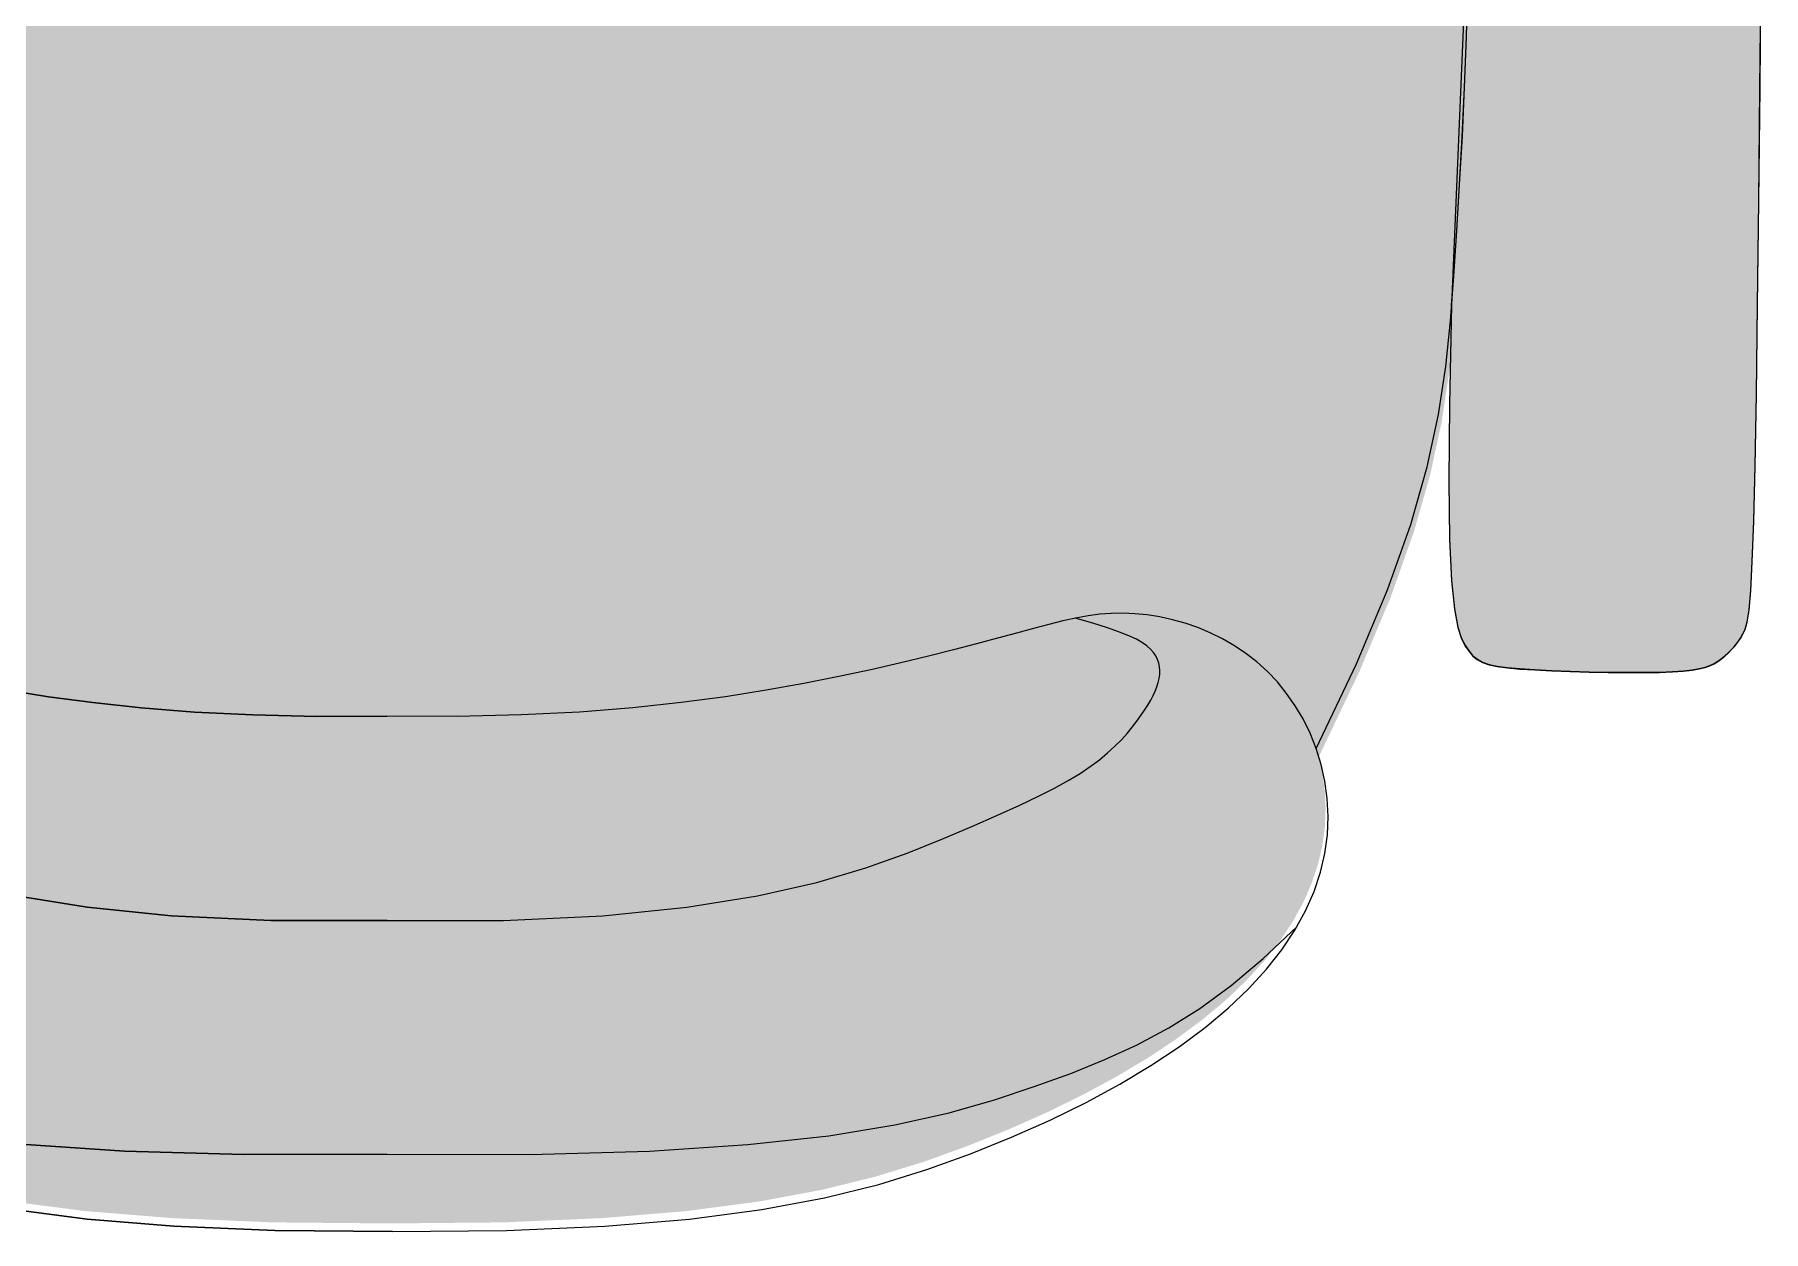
# Model space of a CAD drawing. Header units: millimetres. Extents: x 3460353 to 3472294, y -129816 to -118796.
# Drawn here: x 3461082.4 to 3461469.1, y -121254 to -120986.1 of the extents above; entities that cross this region are included whole.
import ezdxf

# ---------------------------------------------------------------- set-up
doc = ezdxf.new("R2010")
doc.units = ezdxf.units.MM
doc.header["$LTSCALE"] = 0.5
doc.header["$MEASUREMENT"] = 0
doc.layers.add('Furniture', color=252, linetype='Continuous')
doc.layers.add('PARTITION', color=7, linetype='Continuous')

msp = doc.modelspace()

# ---------------------------------------------------------------- hatches: boundary and pattern name
at = {"layer": 'PARTITION', "ltscale": 13, "true_color": 0xffffff}
h = msp.add_hatch(color=7, dxfattribs=at)
h.dxf.hatch_style = 1
h.paths.add_polyline_path([(3461204.98, -121139.43), (3461216.87, -121138.49), (3461227.71, -121137.33), (3461237.62, -121136), (3461246.72, -121134.54), (3461255.12, -121133.02), (3461262.91, -121131.48), (3461270.14, -121129.95), (3461276.83, -121128.44), (3461282.98, -121126.96), (3461288.63, -121125.54), (3461293.78, -121124.19), (3461298.46, -121122.93), (3461302.69, -121121.77), (3461306.5, -121120.73), (3461309.93, -121119.82), (3461313.06, -121119.05), (3461315.96, -121118.4), (3461318.68, -121117.91), (3461321.3, -121117.55), (3461323.89, -121117.35), (3461326.49, -121117.31), (3461329.18, -121117.42), (3461331.94, -121117.7), (3461334.74, -121118.15), (3461337.58, -121118.77), (3461340.42, -121119.57), (3461343.25, -121120.54), (3461346.04, -121121.7), (3461348.77, -121123.04), (3461351.43, -121124.58), (3461354, -121126.31), (3461356.47, -121128.23), (3461358.81, -121130.36), (3461361.03, -121132.7), (3461363.11, -121135.24), (3461365.03, -121138), (3461366.78, -121140.98), (3461368.34, -121144.18), (3461369.7, -121147.58), (3461378.72, -121128.65), (3461385.68, -121112.08), (3461390.86, -121097.5), (3461394.57, -121084.55), (3461397.09, -121072.88), (3461398.72, -121062.11), (3461399.75, -121051.89), (3461400.49, -121041.85), (3461401.16, -121031.68), (3461401.81, -121021.29), (3461402.4, -121010.61), (3461402.93, -120999.61), (3461403.35, -120988.23), (3461403.66, -120976.41), (3461403.82, -120964.12), (3461403.81, -120951.29), (3461403.62, -120937.92), (3461403.26, -120924.18), (3461402.74, -120910.27), (3461402.06, -120896.38), (3461401.26, -120882.74), (3461400.33, -120869.54), (3461399.29, -120856.99), (3461398.16, -120845.28), (3461396.95, -120834.59), (3461395.66, -120824.88), (3461394.31, -120816.08), (3461392.89, -120808.1), (3461391.43, -120800.86), (3461389.91, -120794.3), (3461388.35, -120788.32), (3461386.75, -120782.87), (3461385.12, -120777.85), (3461383.45, -120773.23), (3461381.71, -120768.95), (3461379.9, -120764.98), (3461377.98, -120761.25), (3461375.96, -120757.74), (3461373.81, -120754.4), (3461371.51, -120751.17), (3461369.05, -120748.02), (3461366.43, -120744.96), (3461363.62, -120741.99), (3461360.64, -120739.12), (3461357.47, -120736.36), (3461354.11, -120733.72), (3461350.54, -120731.21), (3461346.77, -120728.83), (3461342.79, -120726.61), (3461338.6, -120724.52), (3461334.2, -120722.56), (3461329.6, -120720.71), (3461324.79, -120718.98), (3461319.78, -120717.34), (3461314.58, -120715.79), (3461309.18, -120714.32), (3461303.58, -120712.92), (3461297.75, -120711.58), (3461291.66, -120710.31), (3461285.26, -120709.09), (3461278.52, -120707.94), (3461271.41, -120706.85), (3461263.89, -120705.81), (3461255.91, -120704.82), (3461247.43, -120703.89), (3461238.32, -120703.03), (3461228.42, -120702.26), (3461217.58, -120701.6), (3461205.66, -120701.07), (3461192.51, -120700.69), (3461177.97, -120700.47), (3461161.89, -120700.45), (3461145.82, -120700.47), (3461131.28, -120700.69), (3461118.12, -120701.07), (3461106.2, -120701.6), (3461095.36, -120702.26), (3461085.46, -120703.03), (3461076.35, -120703.89), (3461067.87, -120704.82), (3461059.9, -120705.81), (3461052.37, -120706.85), (3461045.26, -120707.94), (3461038.52, -120709.09), (3461032.13, -120710.31), (3461026.03, -120711.58), (3461020.2, -120712.92), (3461014.6, -120714.32), (3461009.2, -120715.79), (3461004, -120717.34), (3460998.99, -120718.98), (3460994.19, -120720.71), (3460989.58, -120722.56), (3460985.18, -120724.52), (3460980.99, -120726.61), (3460977.01, -120728.83), (3460973.24, -120731.21), (3460969.68, -120733.72), (3460966.31, -120736.36), (3460963.14, -120739.12), (3460960.16, -120741.99), (3460957.36, -120744.96), (3460954.73, -120748.02), (3460952.27, -120751.17), (3460949.97, -120754.4), (3460947.82, -120757.74), (3460945.8, -120761.25), (3460943.89, -120764.98), (3460942.07, -120768.95), (3460940.33, -120773.23), (3460938.66, -120777.85), (3460937.03, -120782.87), (3460935.44, -120788.32), (3460933.88, -120794.3), (3460932.36, -120800.86), (3460930.89, -120808.1), (3460929.47, -120816.08), (3460928.12, -120824.88), (3460926.83, -120834.59), (3460925.62, -120845.28), (3460924.49, -120856.99), (3460923.45, -120869.54), (3460922.53, -120882.74), (3460921.72, -120896.38), (3460921.05, -120910.27), (3460920.52, -120924.18), (3460920.16, -120937.92), (3460919.97, -120951.29), (3460919.97, -120964.12), (3460920.13, -120976.41), (3460920.43, -120988.23), (3460920.86, -120999.61), (3460921.38, -121010.61), (3460921.97, -121021.29), (3460922.62, -121031.68), (3460923.3, -121041.85), (3460924.03, -121051.89), (3460925.07, -121062.11), (3460926.7, -121072.88), (3460929.22, -121084.55), (3460932.92, -121097.5), (3460938.1, -121112.08), (3460945.06, -121128.65), (3460954.09, -121147.58), (3460955.44, -121144.18), (3460957.01, -121140.98), (3460958.76, -121138), (3460960.68, -121135.24), (3460962.75, -121132.7), (3460964.97, -121130.36), (3460967.32, -121128.23), (3460969.78, -121126.31), (3460972.35, -121124.58), (3460975.01, -121123.04), (3460977.74, -121121.7), (3460980.54, -121120.54), (3460983.37, -121119.57), (3460986.21, -121118.77), (3460989.04, -121118.15), (3460991.85, -121117.7), (3460994.6, -121117.42), (3460997.29, -121117.31), (3460999.9, -121117.35), (3461002.48, -121117.55), (3461005.1, -121117.91), (3461007.98, -121118.43), (3461007.97, -121118.44), (3461010.72, -121119.05), (3461013.85, -121119.82), (3461017.29, -121120.73), (3461021.09, -121121.77), (3461025.32, -121122.93), (3461030, -121124.19), (3461035.16, -121125.54), (3461040.8, -121126.96), (3461046.96, -121128.44), (3461053.64, -121129.95), (3461060.87, -121131.48), (3461068.66, -121133.02), (3461077.06, -121134.54), (3461086.16, -121136), (3461096.07, -121137.33), (3461106.92, -121138.49), (3461118.8, -121139.43), (3461131.85, -121140.09), (3461146.18, -121140.42), (3461161.89, -121140.36), (3461177.61, -121140.42), (3461191.93, -121140.09)])
h = msp.add_hatch(color=7, dxfattribs=at)
h.dxf.hatch_style = 1
h.paths.add_polyline_path([(3461399.32, -121046.71), (3461398.83, -121068.88), (3461398.7, -121086.1), (3461398.88, -121099.03), (3461399.32, -121108.36), (3461399.95, -121114.74), (3461400.71, -121118.85), (3461401.55, -121121.37), (3461402.4, -121122.96), (3461403.23, -121124.19), (3461404.09, -121125.2), (3461405.08, -121126.01), (3461406.26, -121126.65), (3461407.72, -121127.15), (3461409.54, -121127.54), (3461411.8, -121127.85), (3461414.58, -121128.1), (3461417.93, -121128.32), (3461421.72, -121128.51), (3461425.83, -121128.67), (3461430.1, -121128.79), (3461434.38, -121128.88), (3461438.53, -121128.92), (3461442.4, -121128.91), (3461445.84, -121128.86), (3461448.75, -121128.75), (3461451.15, -121128.59), (3461453.11, -121128.37), (3461454.71, -121128.09), (3461456.02, -121127.76), (3461457.1, -121127.37), (3461458.02, -121126.92), (3461458.86, -121126.41), (3461459.67, -121125.84), (3461460.46, -121125.2), (3461461.22, -121124.52), (3461461.96, -121123.77), (3461462.65, -121122.98), (3461463.31, -121122.14), (3461463.92, -121121.25), (3461464.48, -121120.32), (3461464.98, -121119.26), (3461465.44, -121117.63), (3461465.85, -121114.92), (3461466.23, -121110.59), (3461466.57, -121104.13), (3461466.89, -121095), (3461467.2, -121082.68), (3461467.49, -121066.65), (3461467.77, -121046.65), (3461468.05, -121023.46), (3461468.3, -120998.16), (3461468.53, -120971.78), (3461468.73, -120945.4), (3461468.89, -120920.07), (3461469, -120896.84), (3461469.06, -120876.77), (3461469.07, -120860.65), (3461469.03, -120848.24), (3461468.93, -120839), (3461468.8, -120832.43), (3461468.63, -120827.99), (3461468.42, -120825.18), (3461468.19, -120823.47), (3461467.94, -120822.34), (3461467.68, -120821.36), (3461467.39, -120820.44), (3461467.09, -120819.58), (3461466.76, -120818.76), (3461466.41, -120818), (3461466.04, -120817.28), (3461465.64, -120816.59), (3461465.21, -120815.95), (3461464.73, -120815.33), (3461464.16, -120814.75), (3461463.4, -120814.19), (3461462.41, -120813.65), (3461461.09, -120813.13), (3461459.39, -120812.63), (3461457.22, -120812.14), (3461454.52, -120811.66), (3461451.26, -120811.19), (3461447.54, -120810.74), (3461443.51, -120810.32), (3461439.33, -120809.94), (3461435.14, -120809.62), (3461431.1, -120809.36), (3461427.35, -120809.17), (3461424.04, -120809.08), (3461421.29, -120809.08), (3461419.07, -120809.17), (3461417.29, -120809.34), (3461415.9, -120809.58), (3461414.83, -120809.86), (3461414.01, -120810.19), (3461413.36, -120810.55), (3461412.83, -120810.93), (3461412.34, -120811.31), (3461411.9, -120811.71), (3461411.48, -120812.12), (3461411.1, -120812.56), (3461410.75, -120813.02), (3461410.41, -120813.51), (3461410.1, -120814.03), (3461409.8, -120814.59), (3461409.51, -120815.48), (3461409.17, -120818.07), (3461408.74, -120824.02), (3461408.15, -120835.01), (3461407.35, -120852.68), (3461406.28, -120878.71), (3461404.89, -120914.74)])
h = msp.add_hatch(color=7, dxfattribs=at)
h.dxf.hatch_style = 1
h.paths.add_polyline_path([(3461135.57, -121251.93), (3461161.91, -121252.17), (3461187.42, -121251.93), (3461209.42, -121250.97), (3461228.31, -121249.39), (3461244.52, -121247.25), (3461258.49, -121244.65), (3461270.64, -121241.65), (3461281.4, -121238.34), (3461291.19, -121234.79), (3461300.36, -121231.09), (3461308.99, -121227.25), (3461317.06, -121223.28), (3461324.57, -121219.21), (3461331.5, -121215.06), (3461337.86, -121210.83), (3461343.63, -121206.54), (3461348.8, -121202.22), (3461353.38, -121197.86), (3461357.38, -121193.5), (3461360.82, -121189.12), (3461363.73, -121184.76), (3461366.12, -121180.41), (3461368.02, -121176.09), (3461369.45, -121171.8), (3461370.43, -121167.57), (3461370.99, -121163.39), (3461371.15, -121159.29), (3461370.95, -121155.29), (3461370.42, -121151.41), (3461369.58, -121147.67), (3461368.47, -121144.09), (3461367.11, -121140.69), (3461365.55, -121137.49), (3461363.79, -121134.52), (3461361.87, -121131.76), (3461359.8, -121129.21), (3461357.58, -121126.87), (3461355.23, -121124.74), (3461352.77, -121122.82), (3461350.2, -121121.09), (3461347.54, -121119.55), (3461344.81, -121118.21), (3461342.01, -121117.05), (3461339.19, -121116.08), (3461336.34, -121115.28), (3461333.51, -121114.66), (3461330.7, -121114.21), (3461327.95, -121113.93), (3461325.26, -121113.82), (3461322.65, -121113.86), (3461320.07, -121114.06), (3461317.45, -121114.42), (3461314.73, -121114.92), (3461311.83, -121115.56), (3461308.7, -121116.33), (3461305.26, -121117.24), (3461301.46, -121118.28), (3461297.23, -121119.44), (3461292.55, -121120.7), (3461287.39, -121122.05), (3461281.75, -121123.47), (3461275.59, -121124.95), (3461268.91, -121126.46), (3461261.68, -121128), (3461253.89, -121129.53), (3461245.49, -121131.05), (3461236.39, -121132.51), (3461226.48, -121133.84), (3461215.64, -121135.01), (3461203.75, -121135.94), (3461190.7, -121136.6), (3461176.37, -121136.93), (3461160.66, -121136.87), (3461144.94, -121136.93), (3461130.62, -121136.6), (3461117.57, -121135.94), (3461105.68, -121135.01), (3461094.84, -121133.84), (3461084.93, -121132.51), (3461075.83, -121131.05), (3461067.43, -121129.53), (3461059.64, -121128), (3461052.41, -121126.46), (3461045.72, -121124.95), (3461039.57, -121123.47), (3461033.92, -121122.05), (3461028.77, -121120.7), (3461024.09, -121119.44), (3461019.86, -121118.28), (3461016.05, -121117.24), (3461012.62, -121116.33), (3461009.49, -121115.56), (3461006.59, -121114.92), (3461003.87, -121114.42), (3461001.25, -121114.06), (3460998.66, -121113.86), (3460996.06, -121113.82), (3460993.37, -121113.93), (3460990.62, -121114.21), (3460987.81, -121114.66), (3460984.97, -121115.28), (3460982.13, -121116.08), (3460979.3, -121117.05), (3460976.51, -121118.21), (3460973.78, -121119.55), (3460971.12, -121121.09), (3460968.55, -121122.82), (3460966.08, -121124.74), (3460963.74, -121126.87), (3460961.52, -121129.21), (3460959.44, -121131.76), (3460957.52, -121134.52), (3460955.77, -121137.49), (3460954.21, -121140.69), (3460952.85, -121144.09), (3460951.74, -121147.67), (3460950.9, -121151.41), (3460950.37, -121155.29), (3460950.17, -121159.29), (3460950.33, -121163.39), (3460950.89, -121167.57), (3460951.87, -121171.8), (3460953.3, -121176.09), (3460955.2, -121180.41), (3460957.59, -121184.76), (3460960.5, -121189.12), (3460963.94, -121193.5), (3460967.94, -121197.86), (3460972.51, -121202.22), (3460977.69, -121206.54), (3460983.46, -121210.83), (3460989.82, -121215.06), (3460996.75, -121219.21), (3461004.26, -121223.28), (3461012.33, -121227.25), (3461020.96, -121231.09), (3461030.13, -121234.79), (3461039.93, -121238.34), (3461050.71, -121241.65), (3461062.96, -121244.65), (3461077.11, -121247.25), (3461093.62, -121249.39), (3461112.96, -121250.97)])

# ---------------------------------------------------------------- linework, layer by layer
at = {"layer": 'Furniture', "color": 252, "linetype": 'Continuous'}
for p, q in [((3461404.89, -120914.74, 381), (3461399.32, -121046.71, 381)), ((3461402.66, -120986.61, 381), (3461402.97, -120974.79, 381)), ((3461402.67, -120986.53, 381), (3461402.98, -120974.71, 381)), ((3461402.67, -120986.53, 381), (3461402.98, -120974.71, 381)), ((3461468.3, -120998.16, 381), (3461468.53, -120971.78, 381)), ((3461468.31, -120998.08, 381), (3461468.54, -120971.7, 381)), ((3461468.31, -120998.08, 381), (3461468.54, -120971.7, 381)), ((3461402.24, -120997.99, 381), (3461402.66, -120986.61, 381)), ((3461402.25, -120997.91, 381), (3461402.67, -120986.53, 381)), ((3461402.25, -120997.91, 381), (3461402.67, -120986.53, 381)), ((3461401.72, -121008.99, 381), (3461402.24, -120997.99, 381)), ((3461401.73, -121008.91, 381), (3461402.25, -120997.91, 381)), ((3461401.73, -121008.91, 381), (3461402.25, -120997.91, 381)), ((3461468.05, -121023.46, 381), (3461468.3, -120998.16, 381)), ((3461468.06, -121023.38, 381), (3461468.31, -120998.08, 381)), ((3461468.06, -121023.38, 381), (3461468.31, -120998.08, 381)), ((3461401.12, -121019.67, 381), (3461401.72, -121008.99, 381)), ((3461401.13, -121019.59, 381), (3461401.73, -121008.91, 381)), ((3461401.13, -121019.59, 381), (3461401.73, -121008.91, 381)), ((3461400.47, -121030.06, 381), (3461401.12, -121019.67, 381)), ((3461400.48, -121029.98, 381), (3461401.13, -121019.59, 381)), ((3461400.48, -121029.98, 381), (3461401.13, -121019.59, 381)), ((3461467.77, -121046.65, 381), (3461468.05, -121023.46, 381)), ((3461467.78, -121046.57, 381), (3461468.06, -121023.38, 381)), ((3461467.78, -121046.57, 381), (3461468.06, -121023.38, 381)), ((3461399.8, -121040.23, 381), (3461400.47, -121030.06, 381)), ((3461399.81, -121040.15, 381), (3461400.48, -121029.98, 381)), ((3461399.81, -121040.15, 381), (3461400.48, -121029.98, 381)), ((3461399.07, -121050.19, 381), (3461399.81, -121040.15, 381)), ((3461399.07, -121050.19, 381), (3461399.81, -121040.15, 381)), ((3461399.32, -121046.71, 381), (3461399.8, -121040.23, 381)), ((3461399.32, -121046.71, 381), (3461398.83, -121068.88, 381)), ((3461399.33, -121046.63, 381), (3461398.84, -121068.8, 381)), ((3461399.33, -121046.63, 381), (3461398.84, -121068.8, 381)), ((3461467.49, -121066.65, 381), (3461467.77, -121046.65, 381)), ((3461467.5, -121066.57, 381), (3461467.78, -121046.57, 381)), ((3461467.5, -121066.57, 381), (3461467.78, -121046.57, 381)), ((3461398.04, -121060.41, 381), (3461399.07, -121050.19, 381)), ((3461398.04, -121060.41, 381), (3461399.07, -121050.19, 381)), ((3461396.41, -121071.18, 381), (3461398.04, -121060.41, 381)), ((3461396.41, -121071.18, 381), (3461398.04, -121060.41, 381)), ((3461467.2, -121082.68, 381), (3461467.49, -121066.65, 381)), ((3461467.21, -121082.6, 381), (3461467.5, -121066.57, 381)), ((3461467.21, -121082.6, 381), (3461467.5, -121066.57, 381)), ((3461393.89, -121082.85, 381), (3461396.41, -121071.18, 381)), ((3461393.89, -121082.85, 381), (3461396.41, -121071.18, 381)), ((3461398.83, -121068.88, 381), (3461398.7, -121086.1, 381)), ((3461398.84, -121068.8, 381), (3461398.71, -121086.02, 381)), ((3461398.84, -121068.8, 381), (3461398.71, -121086.02, 381)), ((3461390.19, -121095.8, 381), (3461393.89, -121082.85, 381)), ((3461390.19, -121095.8, 381), (3461393.89, -121082.85, 381)), ((3461466.89, -121095, 381), (3461467.2, -121082.68, 381)), ((3461466.9, -121094.92, 381), (3461467.21, -121082.6, 381)), ((3461466.9, -121094.92, 381), (3461467.21, -121082.6, 381)), ((3461398.7, -121086.1, 381), (3461398.88, -121099.03, 381)), ((3461398.71, -121086.02, 381), (3461398.89, -121098.95, 381)), ((3461398.71, -121086.02, 381), (3461398.89, -121098.95, 381)), ((3461466.57, -121104.13, 381), (3461466.89, -121095, 381)), ((3461466.58, -121104.05, 381), (3461466.9, -121094.92, 381)), ((3461466.58, -121104.05, 381), (3461466.9, -121094.92, 381)), ((3461385, -121110.38, 381), (3461390.19, -121095.8, 381)), ((3461385, -121110.38, 381), (3461390.19, -121095.8, 381)), ((3461398.89, -121098.95, 381), (3461399.33, -121108.28, 381)), ((3461398.89, -121098.95, 381), (3461399.33, -121108.28, 381)), ((3461398.88, -121099.03, 381), (3461399.32, -121108.36, 381)), ((3461466.23, -121110.59, 381), (3461466.57, -121104.13, 381)), ((3461466.24, -121110.51, 381), (3461466.58, -121104.05, 381)), ((3461466.24, -121110.51, 381), (3461466.58, -121104.05, 381)), ((3461378.05, -121126.95, 381), (3461385, -121110.38, 381)), ((3461378.05, -121126.95, 381), (3461385, -121110.38, 381)), ((3461399.32, -121108.36, 381), (3461399.95, -121114.74, 381)), ((3461399.33, -121108.28, 381), (3461399.96, -121114.66, 381)), ((3461399.33, -121108.28, 381), (3461399.96, -121114.66, 381)), ((3461465.85, -121114.92, 381), (3461466.23, -121110.59, 381)), ((3461465.86, -121114.84, 381), (3461466.24, -121110.51, 381)), ((3461465.86, -121114.84, 381), (3461466.24, -121110.51, 381)), ((3461309.25, -121118.12, 381), (3461305.82, -121119.03, 381)), ((3461309.25, -121118.12, 381), (3461305.82, -121119.03, 381)), ((3461312.39, -121117.35, 381), (3461309.25, -121118.12, 381)), ((3461312.39, -121117.35, 381), (3461309.25, -121118.12, 381)), ((3461315.28, -121116.71, 381), (3461312.39, -121117.35, 381)), ((3461315.28, -121116.71, 381), (3461312.39, -121117.35, 381)), ((3461319.09, -121117.88, 381), (3461315.14, -121116.74, 381)), ((3461319.09, -121117.88, 381), (3461315.14, -121116.74, 381)), ((3461318.01, -121116.21, 381), (3461315.28, -121116.71, 381)), ((3461318.01, -121116.21, 381), (3461315.28, -121116.71, 381)), ((3461320.63, -121115.85, 381), (3461318.01, -121116.21, 381)), ((3461320.63, -121115.85, 381), (3461318.01, -121116.21, 381)), ((3461322.37, -121118.9, 381), (3461319.09, -121117.88, 381)), ((3461322.37, -121118.9, 381), (3461319.09, -121117.88, 381)), ((3461323.21, -121115.65, 381), (3461320.63, -121115.85, 381)), ((3461323.21, -121115.65, 381), (3461320.63, -121115.85, 381)), ((3461325.82, -121115.61, 381), (3461323.21, -121115.65, 381)), ((3461325.82, -121115.61, 381), (3461323.21, -121115.65, 381)), ((3461328.5, -121115.72, 381), (3461325.82, -121115.61, 381)), ((3461328.5, -121115.72, 381), (3461325.82, -121115.61, 381)), ((3461331.26, -121116, 381), (3461328.5, -121115.72, 381)), ((3461331.26, -121116, 381), (3461328.5, -121115.72, 381)), ((3461334.06, -121116.45, 381), (3461331.26, -121116, 381)), ((3461334.06, -121116.45, 381), (3461331.26, -121116, 381)), ((3461336.9, -121117.07, 381), (3461334.06, -121116.45, 381)), ((3461336.9, -121117.07, 381), (3461334.06, -121116.45, 381)), ((3461339.74, -121117.87, 381), (3461336.9, -121117.07, 381)), ((3461339.74, -121117.87, 381), (3461336.9, -121117.07, 381)), ((3461342.57, -121118.84, 381), (3461339.74, -121117.87, 381)), ((3461342.57, -121118.84, 381), (3461339.74, -121117.87, 381)), ((3461399.95, -121114.74, 381), (3461400.71, -121118.85, 381)), ((3461399.96, -121114.66, 381), (3461400.72, -121118.77, 381)), ((3461399.96, -121114.66, 381), (3461400.72, -121118.77, 381)), ((3461464.98, -121119.26, 381), (3461465.44, -121117.63, 381)), ((3461464.99, -121119.18, 381), (3461465.45, -121117.55, 381)), ((3461464.99, -121119.18, 381), (3461465.45, -121117.55, 381)), ((3461465.44, -121117.63, 381), (3461465.85, -121114.92, 381)), ((3461465.45, -121117.55, 381), (3461465.86, -121114.84, 381)), ((3461465.45, -121117.55, 381), (3461465.86, -121114.84, 381)), ((3461297.79, -121121.23, 381), (3461293.1, -121122.49, 381)), ((3461297.79, -121121.23, 381), (3461293.1, -121122.49, 381)), ((3461302.02, -121120.07, 381), (3461297.79, -121121.23, 381)), ((3461302.02, -121120.07, 381), (3461297.79, -121121.23, 381)), ((3461305.82, -121119.03, 381), (3461302.02, -121120.07, 381)), ((3461305.82, -121119.03, 381), (3461302.02, -121120.07, 381)), ((3461325.04, -121119.82, 381), (3461322.37, -121118.9, 381)), ((3461325.04, -121119.82, 381), (3461322.37, -121118.9, 381)), ((3461327.17, -121120.67, 381), (3461325.04, -121119.82, 381)), ((3461327.17, -121120.67, 381), (3461325.04, -121119.82, 381)), ((3461328.86, -121121.46, 381), (3461327.17, -121120.67, 381)), ((3461328.86, -121121.46, 381), (3461327.17, -121120.67, 381)), ((3461330.18, -121122.21, 381), (3461328.86, -121121.46, 381)), ((3461330.18, -121122.21, 381), (3461328.86, -121121.46, 381)), ((3461331.2, -121122.94, 381), (3461330.18, -121122.21, 381)), ((3461331.2, -121122.94, 381), (3461330.18, -121122.21, 381)), ((3461345.36, -121120, 381), (3461342.57, -121118.84, 381)), ((3461345.36, -121120, 381), (3461342.57, -121118.84, 381)), ((3461348.1, -121121.34, 381), (3461345.36, -121120, 381)), ((3461348.1, -121121.34, 381), (3461345.36, -121120, 381)), ((3461350.76, -121122.88, 381), (3461348.1, -121121.34, 381)), ((3461350.76, -121122.88, 381), (3461348.1, -121121.34, 381)), ((3461400.71, -121118.85, 381), (3461401.55, -121121.37, 381)), ((3461400.72, -121118.77, 381), (3461401.56, -121121.29, 381)), ((3461400.72, -121118.77, 381), (3461401.56, -121121.29, 381)), ((3461401.55, -121121.37, 381), (3461402.4, -121122.96, 381)), ((3461401.56, -121121.29, 381), (3461402.41, -121122.88, 381)), ((3461401.56, -121121.29, 381), (3461402.41, -121122.88, 381)), ((3461462.65, -121122.98, 381), (3461463.31, -121122.14, 381)), ((3461462.66, -121122.9, 381), (3461463.32, -121122.06, 381)), ((3461462.66, -121122.9, 381), (3461463.32, -121122.06, 381)), ((3461463.31, -121122.14, 381), (3461463.92, -121121.25, 381)), ((3461463.32, -121122.06, 381), (3461463.93, -121121.17, 381)), ((3461463.32, -121122.06, 381), (3461463.93, -121121.17, 381)), ((3461463.92, -121121.25, 381), (3461464.48, -121120.32, 381)), ((3461463.93, -121121.17, 381), (3461464.49, -121120.24, 381)), ((3461463.93, -121121.17, 381), (3461464.49, -121120.24, 381)), ((3461464.48, -121120.32, 381), (3461464.98, -121119.26, 381)), ((3461464.49, -121120.24, 381), (3461464.99, -121119.18, 381)), ((3461464.49, -121120.24, 381), (3461464.99, -121119.18, 381)), ((3461282.31, -121125.26, 381), (3461276.15, -121126.74, 381)), ((3461282.31, -121125.26, 381), (3461276.15, -121126.74, 381)), ((3461287.95, -121123.84, 381), (3461282.31, -121125.26, 381)), ((3461287.95, -121123.84, 381), (3461282.31, -121125.26, 381)), ((3461293.1, -121122.49, 381), (3461287.95, -121123.84, 381)), ((3461293.1, -121122.49, 381), (3461287.95, -121123.84, 381)), ((3461332.01, -121123.67, 381), (3461331.2, -121122.94, 381)), ((3461332.01, -121123.67, 381), (3461331.2, -121122.94, 381)), ((3461332.66, -121124.42, 381), (3461332.01, -121123.67, 381)), ((3461332.66, -121124.42, 381), (3461332.01, -121123.67, 381)), ((3461333.18, -121125.19, 381), (3461332.66, -121124.42, 381)), ((3461333.18, -121125.19, 381), (3461332.66, -121124.42, 381)), ((3461333.58, -121125.98, 381), (3461333.18, -121125.19, 381)), ((3461333.58, -121125.98, 381), (3461333.18, -121125.19, 381)), ((3461333.86, -121126.79, 381), (3461333.58, -121125.98, 381)), ((3461333.86, -121126.79, 381), (3461333.58, -121125.98, 381)), ((3461353.33, -121124.61, 381), (3461350.76, -121122.88, 381)), ((3461353.33, -121124.61, 381), (3461350.76, -121122.88, 381)), ((3461355.79, -121126.53, 381), (3461353.33, -121124.61, 381)), ((3461355.79, -121126.53, 381), (3461353.33, -121124.61, 381)), ((3461402.4, -121122.96, 381), (3461403.23, -121124.19, 381)), ((3461402.41, -121122.88, 381), (3461403.24, -121124.11, 381)), ((3461402.41, -121122.88, 381), (3461403.24, -121124.11, 381)), ((3461403.23, -121124.19, 381), (3461404.09, -121125.2, 381)), ((3461403.24, -121124.11, 381), (3461404.1, -121125.12, 381)), ((3461403.24, -121124.11, 381), (3461404.1, -121125.12, 381)), ((3461404.09, -121125.2, 381), (3461405.08, -121126.01, 381)), ((3461404.1, -121125.12, 381), (3461405.09, -121125.92, 381)), ((3461404.1, -121125.12, 381), (3461405.09, -121125.92, 381)), ((3461405.08, -121126.01, 381), (3461406.26, -121126.65, 381)), ((3461405.09, -121125.92, 381), (3461406.27, -121126.57, 381)), ((3461405.09, -121125.92, 381), (3461406.27, -121126.57, 381)), ((3461458.86, -121126.41, 381), (3461459.67, -121125.84, 381)), ((3461458.87, -121126.33, 381), (3461459.68, -121125.76, 381)), ((3461458.87, -121126.33, 381), (3461459.68, -121125.76, 381)), ((3461459.67, -121125.84, 381), (3461460.46, -121125.2, 381)), ((3461459.68, -121125.76, 381), (3461460.47, -121125.12, 381)), ((3461459.68, -121125.76, 381), (3461460.47, -121125.12, 381)), ((3461460.46, -121125.2, 381), (3461461.22, -121124.52, 381)), ((3461460.47, -121125.12, 381), (3461461.23, -121124.43, 381)), ((3461460.47, -121125.12, 381), (3461461.23, -121124.43, 381)), ((3461461.22, -121124.52, 381), (3461461.96, -121123.77, 381)), ((3461461.23, -121124.43, 381), (3461461.97, -121123.69, 381)), ((3461461.23, -121124.43, 381), (3461461.97, -121123.69, 381)), ((3461461.96, -121123.77, 381), (3461462.65, -121122.98, 381)), ((3461461.97, -121123.69, 381), (3461462.66, -121122.9, 381)), ((3461461.97, -121123.69, 381), (3461462.66, -121122.9, 381)), ((3461262.24, -121129.79, 381), (3461254.44, -121131.32, 381)), ((3461262.24, -121129.79, 381), (3461254.44, -121131.32, 381)), ((3461269.47, -121128.25, 381), (3461262.24, -121129.79, 381)), ((3461269.47, -121128.25, 381), (3461262.24, -121129.79, 381)), ((3461276.15, -121126.74, 381), (3461269.47, -121128.25, 381)), ((3461276.15, -121126.74, 381), (3461269.47, -121128.25, 381)), ((3461334.03, -121127.62, 381), (3461333.86, -121126.79, 381)), ((3461334.03, -121127.62, 381), (3461333.86, -121126.79, 381)), ((3461333.94, -121130.23, 381), (3461334.06, -121129.34, 381)), ((3461333.94, -121130.23, 381), (3461334.06, -121129.34, 381)), ((3461334.09, -121128.47, 381), (3461334.03, -121127.62, 381)), ((3461334.09, -121128.47, 381), (3461334.03, -121127.62, 381)), ((3461334.06, -121129.34, 381), (3461334.09, -121128.47, 381)), ((3461334.06, -121129.34, 381), (3461334.09, -121128.47, 381)), ((3461358.14, -121128.66, 381), (3461355.79, -121126.53, 381)), ((3461358.14, -121128.66, 381), (3461355.79, -121126.53, 381)), ((3461360.36, -121131, 381), (3461358.14, -121128.66, 381)), ((3461360.36, -121131, 381), (3461358.14, -121128.66, 381)), ((3461369.02, -121145.88, 381), (3461378.05, -121126.95, 381)), ((3461369.02, -121145.88, 381), (3461378.05, -121126.95, 381)), ((3461406.26, -121126.65, 381), (3461407.72, -121127.15, 381)), ((3461406.27, -121126.57, 381), (3461407.73, -121127.07, 381)), ((3461406.27, -121126.57, 381), (3461407.73, -121127.07, 381)), ((3461407.72, -121127.15, 381), (3461409.54, -121127.54, 381)), ((3461407.73, -121127.07, 381), (3461409.55, -121127.46, 381)), ((3461407.73, -121127.07, 381), (3461409.55, -121127.46, 381)), ((3461409.54, -121127.54, 381), (3461411.8, -121127.85, 381)), ((3461409.55, -121127.46, 381), (3461411.81, -121127.76, 381)), ((3461409.55, -121127.46, 381), (3461411.81, -121127.76, 381)), ((3461411.8, -121127.85, 381), (3461414.58, -121128.1, 381)), ((3461411.81, -121127.76, 381), (3461414.59, -121128.02, 381)), ((3461411.81, -121127.76, 381), (3461414.59, -121128.02, 381)), ((3461414.58, -121128.1, 381), (3461417.93, -121128.32, 381)), ((3461414.59, -121128.02, 381), (3461417.94, -121128.24, 381)), ((3461414.59, -121128.02, 381), (3461417.94, -121128.24, 381)), ((3461417.93, -121128.32, 381), (3461421.72, -121128.51, 381)), ((3461417.94, -121128.24, 381), (3461421.74, -121128.43, 381)), ((3461417.94, -121128.24, 381), (3461421.74, -121128.43, 381)), ((3461421.72, -121128.51, 381), (3461425.83, -121128.67, 381)), ((3461421.74, -121128.43, 381), (3461425.84, -121128.59, 381)), ((3461421.74, -121128.43, 381), (3461425.84, -121128.59, 381)), ((3461425.83, -121128.67, 381), (3461430.1, -121128.79, 381)), ((3461425.84, -121128.59, 381), (3461430.11, -121128.71, 381)), ((3461425.84, -121128.59, 381), (3461430.11, -121128.71, 381)), ((3461430.1, -121128.79, 381), (3461434.38, -121128.88, 381)), ((3461430.11, -121128.71, 381), (3461434.39, -121128.8, 381)), ((3461430.11, -121128.71, 381), (3461434.39, -121128.8, 381)), ((3461434.38, -121128.88, 381), (3461438.53, -121128.92, 381)), ((3461434.39, -121128.8, 381), (3461438.54, -121128.84, 381)), ((3461434.39, -121128.8, 381), (3461438.54, -121128.84, 381)), ((3461438.53, -121128.92, 381), (3461442.4, -121128.91, 381)), ((3461438.54, -121128.84, 381), (3461442.41, -121128.83, 381)), ((3461438.54, -121128.84, 381), (3461442.41, -121128.83, 381)), ((3461442.4, -121128.91, 381), (3461445.84, -121128.86, 381)), ((3461442.41, -121128.83, 381), (3461445.85, -121128.78, 381)), ((3461442.41, -121128.83, 381), (3461445.85, -121128.78, 381)), ((3461445.84, -121128.86, 381), (3461448.75, -121128.75, 381)), ((3461445.85, -121128.78, 381), (3461448.76, -121128.67, 381)), ((3461445.85, -121128.78, 381), (3461448.76, -121128.67, 381)), ((3461448.75, -121128.75, 381), (3461451.15, -121128.59, 381)), ((3461448.76, -121128.67, 381), (3461451.16, -121128.51, 381)), ((3461448.76, -121128.67, 381), (3461451.16, -121128.51, 381)), ((3461451.15, -121128.59, 381), (3461453.11, -121128.37, 381)), ((3461451.16, -121128.51, 381), (3461453.12, -121128.29, 381)), ((3461451.16, -121128.51, 381), (3461453.12, -121128.29, 381)), ((3461453.11, -121128.37, 381), (3461454.71, -121128.09, 381)), ((3461453.12, -121128.29, 381), (3461454.72, -121128.01, 381)), ((3461453.12, -121128.29, 381), (3461454.72, -121128.01, 381)), ((3461454.71, -121128.09, 381), (3461456.02, -121127.76, 381)), ((3461454.72, -121128.01, 381), (3461456.03, -121127.68, 381)), ((3461454.72, -121128.01, 381), (3461456.03, -121127.68, 381)), ((3461456.02, -121127.76, 381), (3461457.1, -121127.37, 381)), ((3461456.03, -121127.68, 381), (3461457.11, -121127.29, 381)), ((3461456.03, -121127.68, 381), (3461457.11, -121127.29, 381)), ((3461457.1, -121127.37, 381), (3461458.02, -121126.92, 381)), ((3461457.11, -121127.29, 381), (3461458.03, -121126.84, 381)), ((3461457.11, -121127.29, 381), (3461458.03, -121126.84, 381)), ((3461458.02, -121126.92, 381), (3461458.86, -121126.41, 381)), ((3461458.03, -121126.84, 381), (3461458.87, -121126.33, 381)), ((3461458.03, -121126.84, 381), (3461458.87, -121126.33, 381)), ((3461076.39, -121132.84, 381), (3461085.48, -121134.3, 381)), ((3461085.48, -121134.3, 381), (3461076.39, -121132.84, 381)), ((3461246.04, -121132.84, 381), (3461236.95, -121134.3, 381)), ((3461246.04, -121132.84, 381), (3461236.95, -121134.3, 381)), ((3461254.44, -121131.32, 381), (3461246.04, -121132.84, 381)), ((3461254.44, -121131.32, 381), (3461246.04, -121132.84, 381)), ((3461332.59, -121134.05, 381), (3461333.06, -121133.05, 381)), ((3461332.59, -121134.05, 381), (3461333.06, -121133.05, 381)), ((3461333.06, -121133.05, 381), (3461333.43, -121132.08, 381)), ((3461333.06, -121133.05, 381), (3461333.43, -121132.08, 381)), ((3461333.43, -121132.08, 381), (3461333.73, -121131.14, 381)), ((3461333.43, -121132.08, 381), (3461333.73, -121131.14, 381)), ((3461333.73, -121131.14, 381), (3461333.94, -121130.23, 381)), ((3461333.73, -121131.14, 381), (3461333.94, -121130.23, 381)), ((3461362.43, -121133.55, 381), (3461360.36, -121131, 381)), ((3461362.43, -121133.55, 381), (3461360.36, -121131, 381)), ((3461364.35, -121136.31, 381), (3461362.43, -121133.55, 381)), ((3461364.35, -121136.31, 381), (3461362.43, -121133.55, 381)), ((3461085.48, -121134.3, 381), (3461095.4, -121135.63, 381)), ((3461095.4, -121135.63, 381), (3461085.48, -121134.3, 381)), ((3461095.4, -121135.63, 381), (3461106.24, -121136.8, 381)), ((3461106.24, -121136.8, 381), (3461095.4, -121135.63, 381)), ((3461106.24, -121136.8, 381), (3461118.13, -121137.73, 381)), ((3461118.13, -121137.73, 381), (3461106.24, -121136.8, 381)), ((3461216.19, -121136.8, 381), (3461204.3, -121137.73, 381)), ((3461216.19, -121136.8, 381), (3461204.3, -121137.73, 381)), ((3461227.03, -121135.63, 381), (3461216.19, -121136.8, 381)), ((3461227.03, -121135.63, 381), (3461216.19, -121136.8, 381)), ((3461236.95, -121134.3, 381), (3461227.03, -121135.63, 381)), ((3461236.95, -121134.3, 381), (3461227.03, -121135.63, 381)), ((3461329.85, -121138.54, 381), (3461330.67, -121137.34, 381)), ((3461329.85, -121138.54, 381), (3461330.67, -121137.34, 381)), ((3461330.67, -121137.34, 381), (3461331.4, -121136.19, 381)), ((3461330.67, -121137.34, 381), (3461331.4, -121136.19, 381)), ((3461331.4, -121136.19, 381), (3461332.04, -121135.09, 381)), ((3461331.4, -121136.19, 381), (3461332.04, -121135.09, 381)), ((3461332.04, -121135.09, 381), (3461332.59, -121134.05, 381)), ((3461332.04, -121135.09, 381), (3461332.59, -121134.05, 381)), ((3461366.1, -121139.28, 381), (3461364.35, -121136.31, 381)), ((3461366.1, -121139.28, 381), (3461364.35, -121136.31, 381)), ((3461118.13, -121137.73, 381), (3461131.18, -121138.39, 381)), ((3461131.18, -121138.39, 381), (3461118.13, -121137.73, 381)), ((3461131.18, -121138.39, 381), (3461145.5, -121138.72, 381)), ((3461145.5, -121138.72, 381), (3461131.18, -121138.39, 381)), ((3461145.5, -121138.72, 381), (3461161.21, -121138.66, 381)), ((3461161.21, -121138.66, 381), (3461145.5, -121138.72, 381)), ((3461176.93, -121138.72, 381), (3461161.21, -121138.66, 381)), ((3461176.93, -121138.72, 381), (3461161.21, -121138.66, 381)), ((3461191.25, -121138.39, 381), (3461176.93, -121138.72, 381)), ((3461191.25, -121138.39, 381), (3461176.93, -121138.72, 381)), ((3461204.3, -121137.73, 381), (3461191.25, -121138.39, 381)), ((3461204.3, -121137.73, 381), (3461191.25, -121138.39, 381)), ((3461326.77, -121142.52, 381), (3461327.92, -121141.14, 381)), ((3461326.77, -121142.52, 381), (3461327.92, -121141.14, 381)), ((3461327.92, -121141.14, 381), (3461328.94, -121139.81, 381)), ((3461327.92, -121141.14, 381), (3461328.94, -121139.81, 381)), ((3461328.94, -121139.81, 381), (3461329.85, -121138.54, 381)), ((3461328.94, -121139.81, 381), (3461329.85, -121138.54, 381)), ((3461367.67, -121142.48, 381), (3461366.1, -121139.28, 381)), ((3461367.67, -121142.48, 381), (3461366.1, -121139.28, 381)), ((3461322.39, -121146.88, 381), (3461324.02, -121145.4, 381)), ((3461322.39, -121146.88, 381), (3461324.02, -121145.4, 381)), ((3461324.02, -121145.4, 381), (3461325.48, -121143.94, 381)), ((3461324.02, -121145.4, 381), (3461325.48, -121143.94, 381)), ((3461325.48, -121143.94, 381), (3461326.77, -121142.52, 381)), ((3461325.48, -121143.94, 381), (3461326.77, -121142.52, 381)), ((3461369.02, -121145.88, 381), (3461367.67, -121142.48, 381)), ((3461369.02, -121145.88, 381), (3461367.67, -121142.48, 381)), ((3461318.51, -121149.92, 381), (3461320.56, -121148.39, 381)), ((3461318.51, -121149.92, 381), (3461320.56, -121148.39, 381)), ((3461320.56, -121148.39, 381), (3461322.39, -121146.88, 381)), ((3461320.56, -121148.39, 381), (3461322.39, -121146.88, 381)), ((3461370.13, -121149.46, 381), (3461369.02, -121145.88, 381)), ((3461370.13, -121149.46, 381), (3461369.02, -121145.88, 381)), ((3461310.54, -121154.74, 381), (3461313.59, -121153.05, 381)), ((3461310.54, -121154.74, 381), (3461313.59, -121153.05, 381)), ((3461313.59, -121153.05, 381), (3461316.22, -121151.46, 381)), ((3461313.59, -121153.05, 381), (3461316.22, -121151.46, 381)), ((3461316.22, -121151.46, 381), (3461318.51, -121149.92, 381)), ((3461316.22, -121151.46, 381), (3461318.51, -121149.92, 381)), ((3461370.97, -121153.2, 381), (3461370.13, -121149.46, 381)), ((3461370.97, -121153.2, 381), (3461370.13, -121149.46, 381)), ((3461302.74, -121158.58, 381), (3461306.95, -121156.57, 381)), ((3461302.74, -121158.58, 381), (3461306.95, -121156.57, 381)), ((3461306.95, -121156.57, 381), (3461310.54, -121154.74, 381)), ((3461306.95, -121156.57, 381), (3461310.54, -121154.74, 381)), ((3461371.51, -121157.08, 381), (3461370.97, -121153.2, 381)), ((3461371.51, -121157.08, 381), (3461370.97, -121153.2, 381)), ((3461292.02, -121163.33, 381), (3461297.79, -121160.82, 381)), ((3461292.02, -121163.33, 381), (3461297.79, -121160.82, 381)), ((3461297.79, -121160.82, 381), (3461302.74, -121158.58, 381)), ((3461297.79, -121160.82, 381), (3461302.74, -121158.58, 381)), ((3461371.71, -121161.08, 381), (3461371.51, -121157.08, 381)), ((3461371.71, -121161.08, 381), (3461371.51, -121157.08, 381)), ((3461285.32, -121166.16, 381), (3461292.02, -121163.33, 381)), ((3461285.32, -121166.16, 381), (3461292.02, -121163.33, 381)), ((3461371.54, -121165.18, 381), (3461371.71, -121161.08, 381)), ((3461371.54, -121165.18, 381), (3461371.71, -121161.08, 381)), ((3461277.55, -121169.3, 381), (3461285.32, -121166.16, 381)), ((3461277.55, -121169.3, 381), (3461285.32, -121166.16, 381)), ((3461370.98, -121169.36, 381), (3461371.54, -121165.18, 381)), ((3461370.98, -121169.36, 381), (3461371.54, -121165.18, 381)), ((3461268.35, -121172.59, 381), (3461277.55, -121169.3, 381)), ((3461268.35, -121172.59, 381), (3461277.55, -121169.3, 381)), ((3461370, -121173.59, 381), (3461370.98, -121169.36, 381)), ((3461370, -121173.59, 381), (3461370.98, -121169.36, 381)), ((3461244.11, -121178.85, 381), (3461257.34, -121175.85, 381)), ((3461244.11, -121178.85, 381), (3461257.34, -121175.85, 381)), ((3461257.34, -121175.85, 381), (3461268.35, -121172.59, 381)), ((3461257.34, -121175.85, 381), (3461268.35, -121172.59, 381)), ((3461368.57, -121177.88, 381), (3461370, -121173.59, 381)), ((3461368.57, -121177.88, 381), (3461370, -121173.59, 381)), ((3461094.15, -121181.41, 381), (3461078.32, -121178.85, 381)), ((3461078.32, -121178.85, 381), (3461094.15, -121181.41, 381)), ((3461228.29, -121181.41, 381), (3461244.11, -121178.85, 381)), ((3461228.29, -121181.41, 381), (3461244.11, -121178.85, 381)), ((3461366.67, -121182.2, 381), (3461368.57, -121177.88, 381)), ((3461366.67, -121182.2, 381), (3461368.57, -121177.88, 381)), ((3461112.98, -121183.31, 381), (3461094.15, -121181.41, 381)), ((3461094.15, -121181.41, 381), (3461112.98, -121183.31, 381)), ((3461135.21, -121184.37, 381), (3461112.98, -121183.31, 381)), ((3461112.98, -121183.31, 381), (3461135.21, -121184.37, 381)), ((3461187.24, -121184.37, 381), (3461209.46, -121183.31, 381)), ((3461187.24, -121184.37, 381), (3461209.46, -121183.31, 381)), ((3461209.46, -121183.31, 381), (3461228.29, -121181.41, 381)), ((3461209.46, -121183.31, 381), (3461228.29, -121181.41, 381)), ((3461364.28, -121186.55, 381), (3461366.67, -121182.2, 381)), ((3461364.28, -121186.55, 381), (3461366.67, -121182.2, 381)), ((3461161.22, -121184.36, 381), (3461135.21, -121184.37, 381)), ((3461135.21, -121184.37, 381), (3461161.22, -121184.36, 381)), ((3461161.22, -121184.36, 381), (3461187.24, -121184.37, 381)), ((3461161.22, -121184.36, 381), (3461187.24, -121184.37, 381)), ((3461357.2, -121192.9, 381), (3461364.7, -121185.78, 381)), ((3461357.2, -121192.9, 381), (3461364.7, -121185.78, 381)), ((3461361.38, -121190.91, 381), (3461364.28, -121186.55, 381)), ((3461361.38, -121190.91, 381), (3461364.28, -121186.55, 381)), ((3461357.94, -121195.29, 381), (3461361.38, -121190.91, 381)), ((3461357.94, -121195.29, 381), (3461361.38, -121190.91, 381)), ((3461350.02, -121198.94, 381), (3461357.2, -121192.9, 381)), ((3461350.02, -121198.94, 381), (3461357.2, -121192.9, 381)), ((3461353.94, -121199.65, 381), (3461357.94, -121195.29, 381)), ((3461353.94, -121199.65, 381), (3461357.94, -121195.29, 381)), ((3461343.03, -121204.06, 381), (3461350.02, -121198.94, 381)), ((3461343.03, -121204.06, 381), (3461350.02, -121198.94, 381)), ((3461349.36, -121204.01, 381), (3461353.94, -121199.65, 381)), ((3461349.36, -121204.01, 381), (3461353.94, -121199.65, 381)), ((3461336.08, -121208.42, 381), (3461343.03, -121204.06, 381)), ((3461336.08, -121208.42, 381), (3461343.03, -121204.06, 381)), ((3461344.18, -121208.33, 381), (3461349.36, -121204.01, 381)), ((3461344.18, -121208.33, 381), (3461349.36, -121204.01, 381)), ((3461329.03, -121212.18, 381), (3461336.08, -121208.42, 381)), ((3461329.03, -121212.18, 381), (3461336.08, -121208.42, 381)), ((3461338.41, -121212.62, 381), (3461344.18, -121208.33, 381)), ((3461338.41, -121212.62, 381), (3461344.18, -121208.33, 381)), ((3461321.76, -121215.52, 381), (3461329.03, -121212.18, 381)), ((3461321.76, -121215.52, 381), (3461329.03, -121212.18, 381)), ((3461332.06, -121216.85, 381), (3461338.41, -121212.62, 381)), ((3461332.06, -121216.85, 381), (3461338.41, -121212.62, 381)), ((3461305.99, -121221.54, 381), (3461314.13, -121218.58, 381)), ((3461305.99, -121221.54, 381), (3461314.13, -121218.58, 381)), ((3461314.13, -121218.58, 381), (3461321.76, -121215.52, 381)), ((3461314.13, -121218.58, 381), (3461321.76, -121215.52, 381)), ((3461325.12, -121221, 381), (3461332.06, -121216.85, 381)), ((3461325.12, -121221, 381), (3461332.06, -121216.85, 381)), ((3461297.13, -121224.51, 381), (3461305.99, -121221.54, 381)), ((3461297.13, -121224.51, 381), (3461305.99, -121221.54, 381)), ((3461317.61, -121225.07, 381), (3461325.12, -121221, 381)), ((3461317.61, -121225.07, 381), (3461325.12, -121221, 381)), ((3461286.96, -121227.42, 381), (3461297.13, -121224.51, 381)), ((3461286.96, -121227.42, 381), (3461297.13, -121224.51, 381)), ((3461309.54, -121229.04, 381), (3461317.61, -121225.07, 381)), ((3461309.54, -121229.04, 381), (3461317.61, -121225.07, 381)), ((3461260.05, -121232.55, 381), (3461274.83, -121230.14, 381)), ((3461260.05, -121232.55, 381), (3461274.83, -121230.14, 381)), ((3461274.83, -121230.14, 381), (3461286.96, -121227.42, 381)), ((3461274.83, -121230.14, 381), (3461286.96, -121227.42, 381)), ((3461300.92, -121232.88, 381), (3461309.54, -121229.04, 381)), ((3461300.92, -121232.88, 381), (3461309.54, -121229.04, 381)), ((3461241.96, -121234.54, 381), (3461260.05, -121232.55, 381)), ((3461241.96, -121234.54, 381), (3461260.05, -121232.55, 381)), ((3461291.74, -121236.58, 381), (3461300.92, -121232.88, 381)), ((3461291.74, -121236.58, 381), (3461300.92, -121232.88, 381)), ((3461102.52, -121235.97, 381), (3461080.46, -121234.54, 381)), ((3461080.46, -121234.54, 381), (3461102.52, -121235.97, 381)), ((3461129.21, -121236.73, 381), (3461102.52, -121235.97, 381)), ((3461102.52, -121235.97, 381), (3461129.21, -121236.73, 381)), ((3461161.21, -121236.7, 381), (3461129.21, -121236.73, 381)), ((3461129.21, -121236.73, 381), (3461161.21, -121236.7, 381)), ((3461161.21, -121236.7, 381), (3461193.21, -121236.73, 381)), ((3461161.21, -121236.7, 381), (3461193.21, -121236.73, 381)), ((3461193.21, -121236.73, 381), (3461219.91, -121235.97, 381)), ((3461193.21, -121236.73, 381), (3461219.91, -121235.97, 381)), ((3461219.91, -121235.97, 381), (3461241.96, -121234.54, 381)), ((3461219.91, -121235.97, 381), (3461241.96, -121234.54, 381)), ((3461281.95, -121240.13, 381), (3461291.74, -121236.58, 381)), ((3461281.95, -121240.13, 381), (3461291.74, -121236.58, 381)), ((3461271.2, -121243.44, 381), (3461281.95, -121240.13, 381)), ((3461271.2, -121243.44, 381), (3461281.95, -121240.13, 381)), ((3461259.05, -121246.44, 381), (3461271.2, -121243.44, 381)), ((3461259.05, -121246.44, 381), (3461271.2, -121243.44, 381)), ((3461094.18, -121251.18, 381), (3461077.66, -121249.04, 381)), ((3461077.66, -121249.04, 381), (3461094.18, -121251.18, 381)), ((3461228.86, -121251.18, 381), (3461245.08, -121249.04, 381)), ((3461228.86, -121251.18, 381), (3461245.08, -121249.04, 381)), ((3461245.08, -121249.04, 381), (3461259.05, -121246.44, 381)), ((3461245.08, -121249.04, 381), (3461259.05, -121246.44, 381)), ((3461113.51, -121252.76, 381), (3461094.18, -121251.18, 381)), ((3461094.18, -121251.18, 381), (3461113.51, -121252.76, 381)), ((3461136.12, -121253.72, 381), (3461113.51, -121252.76, 381)), ((3461113.51, -121252.76, 381), (3461136.12, -121253.72, 381)), ((3461187.98, -121253.72, 381), (3461209.97, -121252.76, 381)), ((3461187.98, -121253.72, 381), (3461209.97, -121252.76, 381)), ((3461209.97, -121252.76, 381), (3461228.86, -121251.18, 381)), ((3461209.97, -121252.76, 381), (3461228.86, -121251.18, 381)), ((3461162.46, -121253.96, 381), (3461136.12, -121253.72, 381)), ((3461136.12, -121253.72, 381), (3461162.46, -121253.96, 381)), ((3461162.46, -121253.96, 381), (3461187.98, -121253.72, 381)), ((3461162.46, -121253.96, 381), (3461187.98, -121253.72, 381))]:
    msp.add_line(p, q, dxfattribs=at)

doc.saveas('drawing.dxf')
